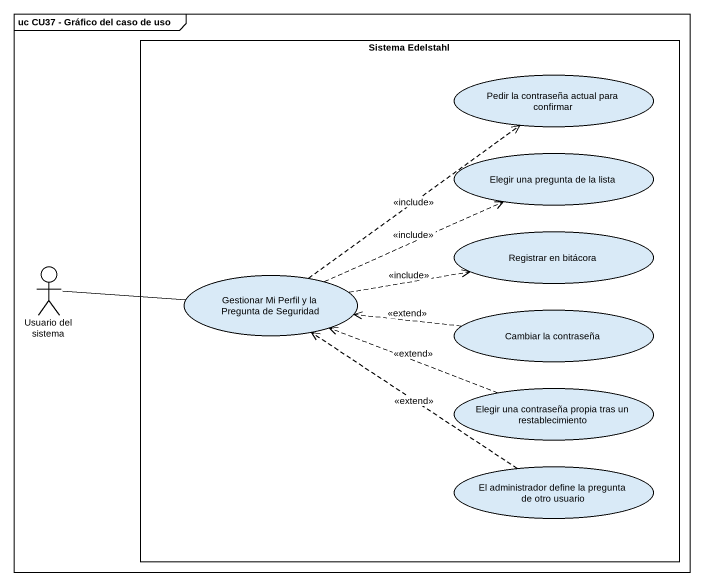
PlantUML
@startuml
mainframe uc CU37 - Gráfico del caso de uso
rectangle "Sistema Edelstahl" as Sistema_Edelstahl {
  usecase "Pedir la contraseña actual para confirmar" as Pedir_la_contraseña_actual
  usecase "Elegir una pregunta de la lista" as Elegir_una_pregunta_de_la
  usecase "Registrar en bitácora" as Registrar_en_bitácora
  usecase "Gestionar Mi Perfil y la Pregunta de Seguridad" as Gestionar_Mi_Perfil_y_la
  usecase "Cambiar la contraseña" as Cambiar_la_contraseña
  usecase "Elegir una contraseña propia tras un restablecimiento" as Elegir_una_contraseña
  usecase "El administrador define la pregunta de otro usuario" as El_administrador_define_la
}
actor "Usuario del sistema" as Usuario_del_sistema
Usuario_del_sistema -right- Gestionar_Mi_Perfil_y_la
Gestionar_Mi_Perfil_y_la .up.> Pedir_la_contraseña_actual : <<include>>
Gestionar_Mi_Perfil_y_la .right.> Elegir_una_pregunta_de_la : <<include>>
Gestionar_Mi_Perfil_y_la .right.> Registrar_en_bitácora : <<include>>
Cambiar_la_contraseña .left.> Gestionar_Mi_Perfil_y_la : <<extend>>
Elegir_una_contraseña .left.> Gestionar_Mi_Perfil_y_la : <<extend>>
El_administrador_define_la .up.> Gestionar_Mi_Perfil_y_la : <<extend>>
@enduml
